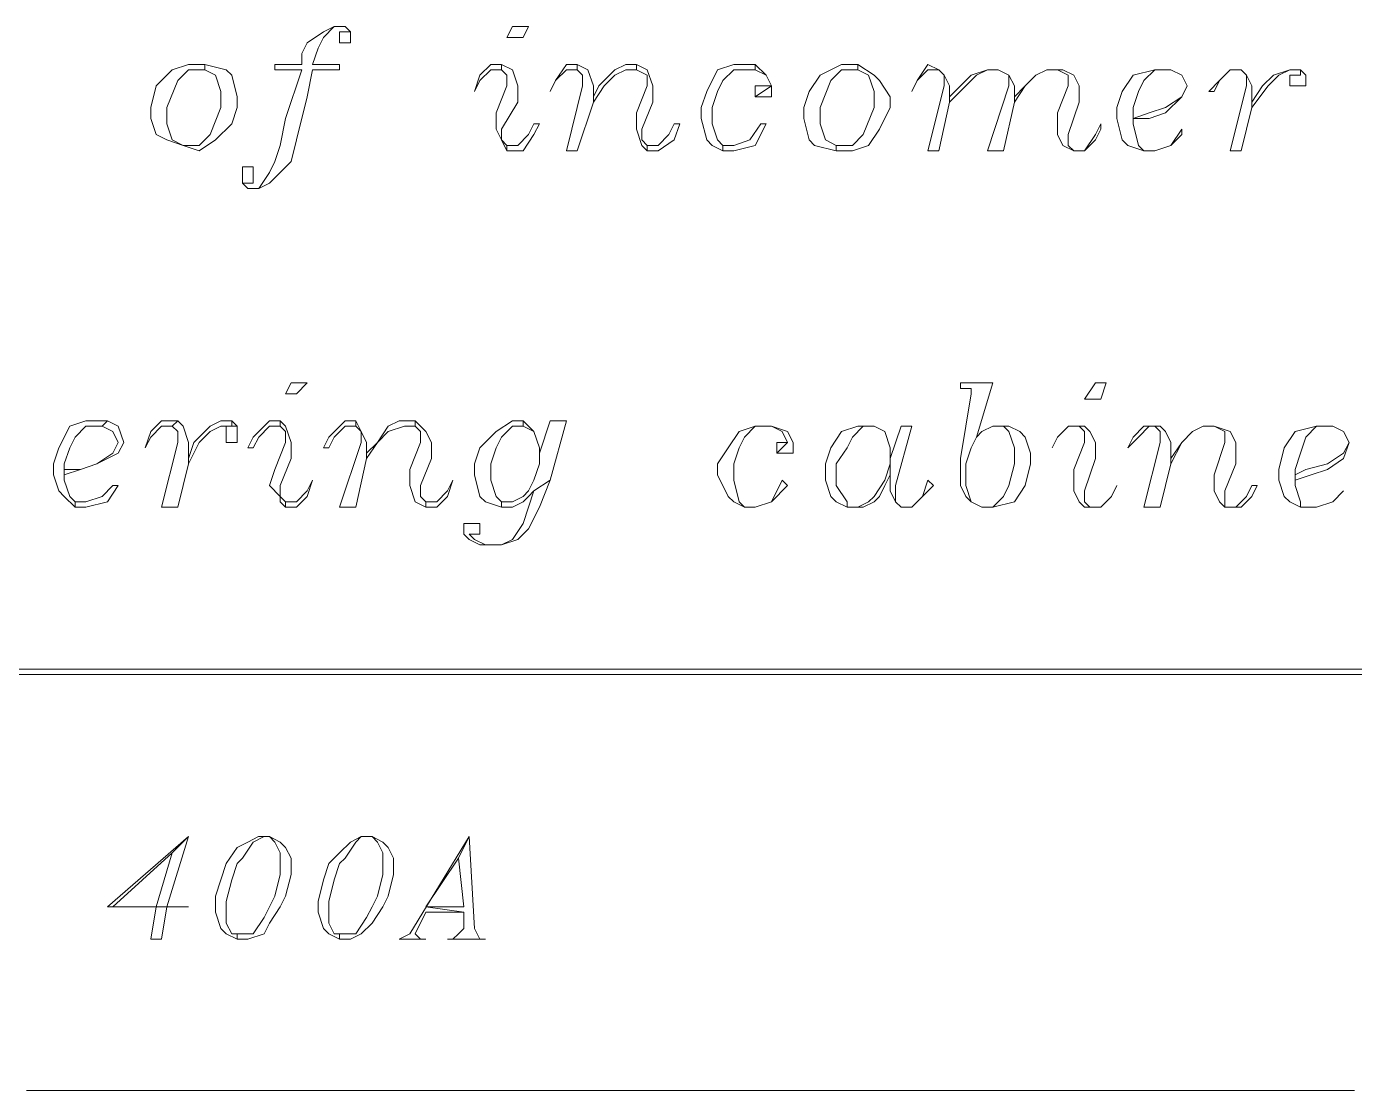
# Model space of a CAD drawing. Header units: inches. Extents: x 0.2 to 10.8, y 0.5 to 8.
# Drawn here: x 8.955 to 9.365, y 3.4317 to 3.76 of the extents above; entities that cross this region are included whole.
import ezdxf

# ---------------------------------------------------------------- set-up
doc = ezdxf.new("R2010")
doc.units = ezdxf.units.IN
doc.header["$MEASUREMENT"] = 0
doc.layers.add('PDF_Geometry', color=7, linetype='Continuous')

msp = doc.modelspace()

# ---------------------------------------------------------------- linework, layer by layer
at = {"layer": 'PDF_Geometry', "lineweight": 13}
for points in [[(9.05333, 3.76), (9.05, 3.76), (9.04667, 3.75833), (9.04166, 3.755), (9.04, 3.75167), (9.04, 3.74833), (9.03167, 3.74833), (9.03167, 3.74667), (9.04, 3.74667), (9.035, 3.73167), (9.03333, 3.72333), (9.03167, 3.71833), (9.03, 3.715), (9.02667, 3.71), (9.02333, 3.71), (9.02333, 3.71), (9.02667, 3.71), (9.03, 3.71167), (9.03333, 3.715), (9.03667, 3.71833), (9.03833, 3.725), (9.04166, 3.73833), (9.04333, 3.74667), (9.05167, 3.74667), (9.05167, 3.74833), (9.04333, 3.74833), (9.045, 3.75333), (9.04667, 3.75667), (9.05, 3.76), (9.05333, 3.76)], [(9.05333, 3.76), (9.05333, 3.76), (9.055, 3.75833), (9.05167, 3.75833), (9.05167, 3.755), (9.055, 3.755), (9.055, 3.75833), (9.05333, 3.76)], [(9.11, 3.76), (9.105, 3.76), (9.10333, 3.75667), (9.10833, 3.75667), (9.11, 3.76)], [(9.005, 3.74833), (9, 3.74667), (8.995, 3.74167), (8.99333, 3.735), (8.99333, 3.73167), (8.995, 3.72667), (8.99833, 3.725), (9.00333, 3.72333), (9.00333, 3.72333), (9, 3.725), (8.99833, 3.73), (8.99833, 3.735), (9.00167, 3.74333), (9.005, 3.74667), (9.01, 3.74667), (9.01, 3.74833), (9.005, 3.74833)], [(9.01, 3.74833), (9.01, 3.74667), (9.01333, 3.745), (9.015, 3.74), (9.015, 3.735), (9.01167, 3.72667), (9.00833, 3.72333), (9.00333, 3.72333), (9.00333, 3.72333), (9.00833, 3.72167), (9.01333, 3.725), (9.01833, 3.73), (9.02, 3.735), (9.02, 3.73833), (9.01833, 3.745), (9.01667, 3.74667), (9.01, 3.74833)], [(9.10167, 3.74833), (9.09833, 3.74833), (9.095, 3.745), (9.09333, 3.74), (9.09333, 3.74), (9.095, 3.74333), (9.09833, 3.74667), (9.10167, 3.74667), (9.10167, 3.74833)], [(9.10167, 3.74833), (9.10167, 3.74667), (9.10333, 3.745), (9.10333, 3.74167), (9.1, 3.73333), (9.1, 3.72833), (9.10167, 3.725), (9.10167, 3.725), (9.10333, 3.72167), (9.10333, 3.72333), (9.10167, 3.725), (9.10167, 3.72833), (9.10666, 3.73667), (9.10666, 3.74167), (9.105, 3.74667), (9.10167, 3.74833)], [(9.125, 3.74833), (9.12167, 3.74833), (9.11833, 3.74333), (9.11667, 3.74), (9.11667, 3.74), (9.11833, 3.74333), (9.12167, 3.74667), (9.125, 3.74667), (9.125, 3.74833)], [(9.125, 3.74833), (9.125, 3.74667), (9.12666, 3.745), (9.12666, 3.74167), (9.12167, 3.72167), (9.125, 3.72167), (9.13, 3.73667), (9.13, 3.73833), (9.13, 3.74167), (9.12833, 3.74667), (9.125, 3.74833)], [(9.14333, 3.74833), (9.14, 3.74833), (9.13667, 3.74667), (9.13166, 3.74167), (9.13, 3.73833), (9.13, 3.73667), (9.13333, 3.74167), (9.13667, 3.745), (9.14, 3.74667), (9.14333, 3.74667), (9.14333, 3.74833)], [(9.14333, 3.74833), (9.14333, 3.74667), (9.14666, 3.745), (9.14666, 3.74167), (9.14333, 3.73333), (9.14333, 3.72833), (9.145, 3.72333), (9.145, 3.72333), (9.14666, 3.72167), (9.14666, 3.72333), (9.145, 3.725), (9.145, 3.72833), (9.14833, 3.73667), (9.14833, 3.74167), (9.14666, 3.74667), (9.14333, 3.74833)], [(9.18, 3.74833), (9.17333, 3.74833), (9.16833, 3.74667), (9.165, 3.74), (9.16333, 3.735), (9.16333, 3.73167), (9.165, 3.725), (9.16666, 3.72333), (9.17, 3.72167), (9.17, 3.72333), (9.16833, 3.725), (9.16666, 3.73), (9.16666, 3.735), (9.16833, 3.74), (9.17, 3.74333), (9.17333, 3.74667), (9.18, 3.74667), (9.18, 3.74833)], [(9.18, 3.74833), (9.18, 3.74667), (9.18333, 3.745), (9.185, 3.74167), (9.185, 3.74167), (9.18, 3.73833), (9.185, 3.73833), (9.185, 3.74167), (9.18333, 3.745), (9.18, 3.74833)], [(9.20667, 3.74833), (9.2, 3.745), (9.19667, 3.74), (9.195, 3.735), (9.195, 3.73167), (9.19667, 3.725), (9.19833, 3.72333), (9.205, 3.72167), (9.205, 3.72333), (9.20167, 3.725), (9.2, 3.73), (9.2, 3.735), (9.20333, 3.74333), (9.20667, 3.74667), (9.21166, 3.74667), (9.21166, 3.74833), (9.20667, 3.74833)], [(9.21166, 3.74833), (9.21166, 3.74667), (9.215, 3.745), (9.21666, 3.74), (9.21666, 3.735), (9.21333, 3.72667), (9.21, 3.72333), (9.205, 3.72333), (9.205, 3.72167), (9.21, 3.72167), (9.215, 3.72333), (9.21833, 3.72833), (9.22166, 3.735), (9.22166, 3.73833), (9.21833, 3.74333), (9.21666, 3.745), (9.21166, 3.74833)], [(9.23666, 3.74667), (9.23333, 3.74833), (9.23, 3.74333), (9.22833, 3.74), (9.22833, 3.74), (9.23, 3.74333), (9.23333, 3.74667), (9.23666, 3.74667)], [(9.23666, 3.74667), (9.23666, 3.74667), (9.23833, 3.745), (9.23833, 3.74167), (9.23333, 3.72167), (9.23666, 3.72167), (9.24, 3.73667), (9.24, 3.73833), (9.24, 3.74167), (9.23833, 3.745), (9.23666, 3.74667)], [(9.255, 3.74667), (9.25166, 3.74667), (9.24667, 3.745), (9.24333, 3.74167), (9.24, 3.73833), (9.24, 3.73667), (9.245, 3.74167), (9.24833, 3.745), (9.25166, 3.74667), (9.255, 3.74667)], [(9.255, 3.74667), (9.255, 3.74667), (9.25833, 3.745), (9.25833, 3.74167), (9.25166, 3.72167), (9.25666, 3.72167), (9.26, 3.73667), (9.26, 3.73833), (9.26, 3.74167), (9.25833, 3.745), (9.255, 3.74667)], [(9.275, 3.74667), (9.27, 3.74667), (9.26667, 3.745), (9.26333, 3.74167), (9.26, 3.73833), (9.26, 3.73667), (9.26333, 3.74167), (9.26667, 3.745), (9.27, 3.74667), (9.27333, 3.74667), (9.275, 3.74667)], [(9.275, 3.74667), (9.27333, 3.74667), (9.27666, 3.745), (9.27666, 3.74167), (9.27333, 3.73333), (9.27333, 3.72667), (9.275, 3.72333), (9.275, 3.72333), (9.27833, 3.72167), (9.27833, 3.72167), (9.27666, 3.72333), (9.27666, 3.72667), (9.28, 3.73667), (9.28, 3.74167), (9.27833, 3.745), (9.275, 3.74667)], [(9.30833, 3.74667), (9.30333, 3.74667), (9.29666, 3.745), (9.29333, 3.74), (9.29166, 3.735), (9.29166, 3.73167), (9.29333, 3.725), (9.295, 3.72333), (9.3, 3.72167), (9.3, 3.72167), (9.29833, 3.72333), (9.29666, 3.73), (9.29666, 3.73167), (9.29666, 3.73167), (9.29666, 3.735), (9.29833, 3.74), (9.3, 3.74333), (9.30333, 3.74667), (9.30833, 3.74667)], [(9.30833, 3.74667), (9.30833, 3.74667), (9.31166, 3.745), (9.31333, 3.74167), (9.31166, 3.73833), (9.30666, 3.735), (9.30166, 3.73333), (9.29666, 3.73167), (9.29666, 3.73167), (9.30166, 3.73167), (9.30666, 3.73333), (9.31166, 3.73833), (9.31333, 3.74167), (9.31166, 3.745), (9.30833, 3.74667)], [(9.33, 3.74667), (9.32666, 3.74667), (9.32333, 3.74333), (9.32, 3.74), (9.32166, 3.74), (9.32333, 3.74333), (9.32666, 3.74667), (9.33, 3.74667)], [(9.33, 3.74667), (9.33, 3.74667), (9.33166, 3.745), (9.33166, 3.74167), (9.32666, 3.72167), (9.33, 3.72167), (9.33333, 3.735), (9.33333, 3.73667), (9.33333, 3.74167), (9.33166, 3.745), (9.33, 3.74667)], [(9.34833, 3.74667), (9.345, 3.74667), (9.34, 3.745), (9.33666, 3.74167), (9.33333, 3.73667), (9.33333, 3.735), (9.33833, 3.74167), (9.34166, 3.745), (9.345, 3.74667), (9.34833, 3.74667)], [(9.34833, 3.74667), (9.34833, 3.74667), (9.34833, 3.745), (9.345, 3.745), (9.345, 3.74167), (9.35, 3.74167), (9.35, 3.745), (9.34833, 3.74667)], [(9.18333, 3.74167), (9.18, 3.74167), (9.18, 3.73833), (9.185, 3.74167), (9.18333, 3.74167)], [(9.11166, 3.73), (9.11, 3.72667), (9.10666, 3.72333), (9.10333, 3.72333), (9.10333, 3.72167), (9.10833, 3.72167), (9.11166, 3.72667), (9.11333, 3.73), (9.11166, 3.73)], [(9.155, 3.73), (9.15333, 3.72667), (9.15, 3.72333), (9.14666, 3.72333), (9.14666, 3.72167), (9.15, 3.72167), (9.155, 3.725), (9.15666, 3.73), (9.155, 3.73)], [(9.18167, 3.73), (9.17833, 3.725), (9.17333, 3.72333), (9.17, 3.72333), (9.17, 3.72167), (9.17, 3.72167), (9.17333, 3.72167), (9.18, 3.72333), (9.18333, 3.73), (9.18167, 3.73)], [(9.28667, 3.73), (9.285, 3.72667), (9.28167, 3.72167), (9.27833, 3.72167), (9.27833, 3.72167), (9.28167, 3.72167), (9.285, 3.725), (9.28667, 3.72833), (9.28667, 3.73)], [(9.31166, 3.72833), (9.30833, 3.72333), (9.30333, 3.72167), (9.3, 3.72167), (9.3, 3.72167), (9.30333, 3.72167), (9.30833, 3.72333), (9.31166, 3.72667), (9.31166, 3.72833)], [(9.025, 3.71667), (9.02167, 3.71667), (9.02167, 3.71167), (9.02333, 3.71), (9.02333, 3.71), (9.02167, 3.71167), (9.025, 3.71167), (9.025, 3.71667)], [(9.04166, 3.65), (9.03667, 3.65), (9.035, 3.64667), (9.03833, 3.64667), (9.04166, 3.65)], [(9.25333, 3.65), (9.24333, 3.65), (9.24333, 3.64833), (9.245, 3.64833), (9.24667, 3.64833), (9.24667, 3.64667), (9.245, 3.63667), (9.24333, 3.62667), (9.24333, 3.61833), (9.245, 3.615), (9.24667, 3.61333), (9.25, 3.61167), (9.25, 3.61167), (9.24667, 3.61333), (9.245, 3.61833), (9.245, 3.625), (9.24667, 3.63), (9.24833, 3.63333), (9.24833, 3.63333), (9.25333, 3.65)], [(9.28833, 3.65), (9.285, 3.65), (9.28167, 3.645), (9.28667, 3.645), (9.28833, 3.65)], [(8.98, 3.63833), (8.97333, 3.63833), (8.96833, 3.63667), (8.965, 3.63), (8.96333, 3.625), (8.96333, 3.62167), (8.965, 3.61667), (8.96666, 3.615), (8.97, 3.61167), (8.97, 3.61333), (8.96833, 3.615), (8.96666, 3.62), (8.96666, 3.62167), (8.96666, 3.62333), (8.96666, 3.625), (8.96833, 3.63), (8.97, 3.63333), (8.97333, 3.63667), (8.97833, 3.63667), (8.98, 3.63833)], [(8.98, 3.63833), (8.97833, 3.63667), (8.98166, 3.635), (8.98333, 3.63167), (8.98166, 3.62833), (8.97667, 3.625), (8.97167, 3.62333), (8.96666, 3.62333), (8.96666, 3.62167), (8.97167, 3.62333), (8.97667, 3.625), (8.98333, 3.62833), (8.985, 3.63167), (8.98333, 3.63667), (8.98, 3.63833)], [(9.00166, 3.63833), (8.99667, 3.63833), (8.99333, 3.635), (8.99167, 3.63), (8.99167, 3.63), (8.99333, 3.63333), (8.99667, 3.63667), (9, 3.63667), (9.00166, 3.63833)], [(9.00166, 3.63833), (9, 3.63667), (9.00166, 3.635), (9.00166, 3.63167), (8.99667, 3.61167), (9.00166, 3.61167), (9.005, 3.625), (9.005, 3.62667), (9.005, 3.63167), (9.00333, 3.63667), (9.00166, 3.63833)], [(9.01833, 3.63833), (9.015, 3.63833), (9.01167, 3.63667), (9.00666, 3.63167), (9.005, 3.62667), (9.005, 3.625), (9.00833, 3.63167), (9.01167, 3.635), (9.015, 3.63667), (9.01833, 3.63667), (9.01833, 3.63833)], [(9.01833, 3.63833), (9.01833, 3.63667), (9.02, 3.63667), (9.01667, 3.63667), (9.01667, 3.63167), (9.02, 3.63167), (9.02, 3.63667), (9.01833, 3.63833)], [(9.03333, 3.63833), (9.03, 3.63833), (9.025, 3.63333), (9.02333, 3.63), (9.025, 3.63), (9.02667, 3.63333), (9.03, 3.63667), (9.03333, 3.63667), (9.03333, 3.63833)], [(9.03333, 3.63833), (9.03333, 3.63667), (9.035, 3.635), (9.035, 3.63167), (9.03167, 3.62333), (9.03, 3.61833), (9.03333, 3.615), (9.03333, 3.61333), (9.035, 3.61167), (9.035, 3.61333), (9.03333, 3.615), (9.03333, 3.61833), (9.03667, 3.62667), (9.03667, 3.63167), (9.035, 3.63667), (9.03333, 3.63833)], [(9.05667, 3.63833), (9.05333, 3.63833), (9.04833, 3.63333), (9.04667, 3.63), (9.04833, 3.63), (9.05, 3.63333), (9.05333, 3.63667), (9.05667, 3.63667), (9.05667, 3.63833)], [(9.05667, 3.63833), (9.05667, 3.63667), (9.05833, 3.635), (9.05833, 3.63167), (9.05167, 3.61167), (9.05667, 3.61167), (9.06, 3.62667), (9.06, 3.62833), (9.06, 3.63167), (9.05833, 3.635), (9.05667, 3.63833)], [(9.075, 3.63833), (9.07, 3.63833), (9.06667, 3.63667), (9.06333, 3.63167), (9.06, 3.62833), (9.06, 3.62667), (9.06333, 3.63167), (9.06667, 3.635), (9.07167, 3.63667), (9.075, 3.63667), (9.075, 3.63833)], [(9.075, 3.63833), (9.075, 3.63667), (9.07667, 3.635), (9.07667, 3.63167), (9.07333, 3.62333), (9.07333, 3.61833), (9.075, 3.61333), (9.075, 3.61333), (9.07833, 3.61167), (9.07833, 3.61333), (9.07667, 3.615), (9.07667, 3.61833), (9.08, 3.62667), (9.08, 3.63167), (9.07833, 3.635), (9.075, 3.63833)], [(9.10833, 3.63833), (9.105, 3.63833), (9.1, 3.635), (9.095, 3.63), (9.09333, 3.625), (9.09333, 3.62167), (9.095, 3.615), (9.09667, 3.61333), (9.10167, 3.61167), (9.10167, 3.61333), (9.1, 3.615), (9.09833, 3.62), (9.09833, 3.625), (9.1, 3.63), (9.10167, 3.63333), (9.105, 3.63667), (9.10833, 3.63667), (9.10833, 3.63833)], [(9.12167, 3.63833), (9.11667, 3.63833), (9.11333, 3.62833), (9.11333, 3.625), (9.11167, 3.62), (9.11, 3.61667), (9.10833, 3.615), (9.105, 3.61333), (9.10167, 3.61333), (9.10167, 3.61167), (9.105, 3.61167), (9.10833, 3.61333), (9.11, 3.615), (9.11167, 3.61667), (9.11667, 3.62), (9.12167, 3.63833)], [(9.10833, 3.63833), (9.10833, 3.63667), (9.11167, 3.635), (9.11333, 3.63), (9.11333, 3.625), (9.11333, 3.62833), (9.11333, 3.63), (9.11167, 3.635), (9.10833, 3.63833)], [(9.185, 3.63667), (9.18, 3.63667), (9.175, 3.635), (9.17167, 3.63), (9.16833, 3.625), (9.16833, 3.62167), (9.17167, 3.615), (9.17333, 3.61333), (9.17667, 3.61167), (9.17667, 3.61167), (9.175, 3.61333), (9.17333, 3.62), (9.17333, 3.625), (9.175, 3.63), (9.17667, 3.63333), (9.18, 3.63667), (9.185, 3.63667)], [(9.185, 3.63667), (9.185, 3.63667), (9.18833, 3.635), (9.19, 3.63167), (9.19, 3.63167), (9.18667, 3.62833), (9.19167, 3.62833), (9.19167, 3.63167), (9.19, 3.635), (9.185, 3.63667)], [(9.21667, 3.63667), (9.21167, 3.63667), (9.20667, 3.635), (9.20333, 3.63), (9.20167, 3.625), (9.20167, 3.62), (9.20333, 3.615), (9.205, 3.61333), (9.20833, 3.61167), (9.20833, 3.61167), (9.20833, 3.61333), (9.205, 3.61833), (9.205, 3.625), (9.20833, 3.63), (9.21, 3.63333), (9.21333, 3.63667), (9.21667, 3.63667)], [(9.21667, 3.63667), (9.21667, 3.63667), (9.22, 3.635), (9.22167, 3.63), (9.22167, 3.625), (9.22167, 3.62667), (9.22167, 3.63), (9.22, 3.635), (9.21667, 3.63667)], [(9.22833, 3.63667), (9.225, 3.63667), (9.22167, 3.62667), (9.22167, 3.625), (9.22167, 3.62167), (9.22167, 3.61667), (9.22333, 3.61333), (9.22333, 3.61333), (9.225, 3.61167), (9.225, 3.61167), (9.22333, 3.61333), (9.22333, 3.61833), (9.22833, 3.63667)], [(9.25833, 3.63667), (9.25333, 3.63667), (9.25, 3.635), (9.24833, 3.63333), (9.24833, 3.63333), (9.25, 3.635), (9.25333, 3.63667), (9.25667, 3.63667), (9.25833, 3.63667)], [(9.25833, 3.63667), (9.25667, 3.63667), (9.25833, 3.635), (9.26, 3.63), (9.26, 3.625), (9.25833, 3.61833), (9.25667, 3.615), (9.25333, 3.61167), (9.25, 3.61167), (9.25, 3.61167), (9.25333, 3.61167), (9.26, 3.61333), (9.26333, 3.61833), (9.265, 3.625), (9.265, 3.62833), (9.26333, 3.63333), (9.26167, 3.635), (9.25833, 3.63667)], [(9.28167, 3.63667), (9.27667, 3.63667), (9.27333, 3.63333), (9.27167, 3.63), (9.27167, 3.63), (9.27333, 3.63333), (9.27667, 3.63667), (9.28, 3.63667), (9.28167, 3.63667)], [(9.28167, 3.63667), (9.28, 3.63667), (9.28167, 3.635), (9.28167, 3.63167), (9.27833, 3.62333), (9.27833, 3.61667), (9.28, 3.61333), (9.28, 3.61333), (9.28167, 3.61167), (9.28333, 3.61167), (9.28167, 3.61333), (9.28167, 3.61667), (9.285, 3.62667), (9.285, 3.63167), (9.28333, 3.635), (9.28167, 3.63667)], [(9.305, 3.63667), (9.3, 3.63667), (9.29667, 3.63333), (9.295, 3.63), (9.295, 3.63), (9.29833, 3.63333), (9.30167, 3.63667), (9.30333, 3.63667), (9.305, 3.63667)], [(9.305, 3.63667), (9.30333, 3.63667), (9.305, 3.635), (9.305, 3.63167), (9.3, 3.61167), (9.305, 3.61167), (9.30833, 3.625), (9.30833, 3.62667), (9.30833, 3.63167), (9.30667, 3.635), (9.305, 3.63667)], [(9.32167, 3.63667), (9.31833, 3.63667), (9.315, 3.635), (9.31167, 3.63167), (9.30833, 3.62667), (9.30833, 3.625), (9.31167, 3.63167), (9.315, 3.635), (9.31833, 3.63667), (9.32167, 3.63667)], [(9.32167, 3.63667), (9.32167, 3.63667), (9.325, 3.635), (9.325, 3.63167), (9.32167, 3.62167), (9.32167, 3.61667), (9.32333, 3.61333), (9.32333, 3.61333), (9.325, 3.61167), (9.325, 3.61167), (9.325, 3.61333), (9.325, 3.61667), (9.32833, 3.625), (9.32833, 3.63167), (9.32667, 3.635), (9.32167, 3.63667)], [(9.35833, 3.63667), (9.35333, 3.63667), (9.34667, 3.635), (9.34333, 3.63), (9.34167, 3.62333), (9.34167, 3.62), (9.34333, 3.615), (9.345, 3.61333), (9.34833, 3.61167), (9.34833, 3.61167), (9.34833, 3.61333), (9.34667, 3.61833), (9.34667, 3.62), (9.34667, 3.62167), (9.34667, 3.62333), (9.34833, 3.62833), (9.35, 3.63333), (9.35333, 3.63667), (9.35833, 3.63667)], [(9.35833, 3.63667), (9.35833, 3.63667), (9.36167, 3.635), (9.36333, 3.63167), (9.36167, 3.62833), (9.35667, 3.625), (9.35, 3.62333), (9.34667, 3.62167), (9.34667, 3.62), (9.35167, 3.62167), (9.35667, 3.62333), (9.36167, 3.62667), (9.36333, 3.63167), (9.36167, 3.635), (9.35833, 3.63667)], [(9.19, 3.63167), (9.18667, 3.63167), (9.18667, 3.62833), (9.19, 3.63167)], [(9.22167, 3.625), (9.22, 3.62), (9.21667, 3.615), (9.215, 3.61333), (9.21167, 3.61167), (9.20833, 3.61167), (9.20833, 3.61167), (9.20833, 3.61167), (9.21333, 3.61167), (9.21667, 3.61333), (9.21833, 3.615), (9.22, 3.61833), (9.22167, 3.62167), (9.22167, 3.625)], [(8.98166, 3.61833), (8.97833, 3.615), (8.97333, 3.61333), (8.97, 3.61333), (8.97, 3.61167), (8.97333, 3.61167), (8.98, 3.61333), (8.98333, 3.61833), (8.98166, 3.61833)], [(9.04333, 3.62), (9.04166, 3.61667), (9.03833, 3.61333), (9.035, 3.61333), (9.035, 3.61167), (9.03833, 3.61167), (9.04166, 3.615), (9.04333, 3.62)], [(9.08666, 3.62), (9.085, 3.61667), (9.08167, 3.61333), (9.07833, 3.61333), (9.07833, 3.61167), (9.08167, 3.61167), (9.085, 3.615), (9.08666, 3.62)], [(9.11667, 3.62), (9.11167, 3.61667), (9.11, 3.61167), (9.10833, 3.60667), (9.105, 3.60167), (9.10167, 3.6), (9.09667, 3.6), (9.095, 3.6), (9.10167, 3.6), (9.10667, 3.60167), (9.11, 3.605), (9.11333, 3.61167), (9.11667, 3.62)], [(9.18833, 3.62), (9.185, 3.61333), (9.18, 3.61167), (9.17667, 3.61167), (9.17667, 3.61167), (9.17667, 3.61167), (9.18, 3.61167), (9.185, 3.61333), (9.19, 3.61833), (9.18833, 3.62)], [(9.23333, 3.62), (9.23167, 3.615), (9.22833, 3.61167), (9.225, 3.61167), (9.225, 3.61167), (9.22833, 3.61167), (9.23167, 3.615), (9.235, 3.61833), (9.23333, 3.62)], [(9.29167, 3.61833), (9.29, 3.615), (9.28667, 3.61167), (9.28333, 3.61167), (9.28167, 3.61167), (9.28667, 3.61167), (9.29, 3.615), (9.29167, 3.61833)], [(9.33333, 3.61833), (9.33167, 3.615), (9.32833, 3.61167), (9.325, 3.61167), (9.325, 3.61167), (9.33, 3.61167), (9.33333, 3.615), (9.335, 3.61833), (9.33333, 3.61833)], [(9.36167, 3.61667), (9.35833, 3.61333), (9.35333, 3.61167), (9.34833, 3.61167), (9.34833, 3.61167), (9.35333, 3.61167), (9.35833, 3.61333), (9.36167, 3.61667)], [(9.095, 3.60667), (9.09, 3.60667), (9.09, 3.60333), (9.09167, 3.60167), (9.095, 3.6), (9.09667, 3.6), (9.09333, 3.60167), (9.09167, 3.60333), (9.095, 3.60333), (9.095, 3.60667)], [(8.13333, 3.56167), (8.13333, 3.56), (8.13333, 3.56), (9.72833, 3.56), (9.72833, 3.56), (9.72833, 3.56167), (8.13333, 3.56167)], [(9.005, 3.51), (9.005, 3.51), (8.98, 3.48833), (8.995, 3.48833), (8.99333, 3.47833), (8.99666, 3.47833), (8.99833, 3.48833), (9.005, 3.48833), (9.005, 3.48833), (8.99833, 3.48833), (8.98166, 3.48833), (9, 3.505), (9.005, 3.51)], [(9.005, 3.51), (9, 3.505), (8.995, 3.48833), (8.98166, 3.48833), (8.99833, 3.48833), (9.005, 3.51)], [(9.03, 3.51), (9.02666, 3.51), (9.02333, 3.50833), (9.02, 3.50667), (9.01666, 3.50167), (9.015, 3.49667), (9.01333, 3.49167), (9.01333, 3.48667), (9.015, 3.48167), (9.01666, 3.48), (9.02, 3.47833), (9.02, 3.48), (9.01833, 3.48), (9.01666, 3.48333), (9.01666, 3.49), (9.01833, 3.49667), (9.02, 3.50167), (9.02166, 3.50333), (9.025, 3.50833), (9.02833, 3.51), (9.03, 3.51)], [(9.03, 3.51), (9.03, 3.51), (9.03166, 3.50833), (9.03333, 3.505), (9.03333, 3.49833), (9.03166, 3.49167), (9.03, 3.48833), (9.02833, 3.485), (9.025, 3.48), (9.02333, 3.48), (9.02, 3.48), (9.02, 3.47833), (9.02333, 3.47833), (9.02833, 3.48), (9.03, 3.48333), (9.03333, 3.48833), (9.035, 3.49167), (9.03666, 3.49833), (9.03666, 3.50333), (9.035, 3.50667), (9.03333, 3.50833), (9.03, 3.51)], [(9.06166, 3.51), (9.05833, 3.51), (9.055, 3.50833), (9.05166, 3.505), (9.04833, 3.50167), (9.04666, 3.49667), (9.045, 3.49), (9.045, 3.48667), (9.04666, 3.48167), (9.04833, 3.48), (9.05166, 3.47833), (9.05166, 3.48), (9.05, 3.48), (9.04833, 3.48333), (9.04833, 3.49), (9.05, 3.49667), (9.05166, 3.50167), (9.05333, 3.50333), (9.05666, 3.50833), (9.05833, 3.51), (9.06166, 3.51)], [(9.06166, 3.51), (9.06166, 3.51), (9.06333, 3.50833), (9.065, 3.505), (9.065, 3.49833), (9.06333, 3.49167), (9.06166, 3.48833), (9.06, 3.485), (9.05666, 3.48), (9.055, 3.48), (9.05166, 3.48), (9.05166, 3.47833), (9.055, 3.47833), (9.05833, 3.48), (9.06166, 3.48333), (9.065, 3.48833), (9.06666, 3.49167), (9.06833, 3.49833), (9.06833, 3.50333), (9.06666, 3.50667), (9.065, 3.50833), (9.06166, 3.51)], [(9.09166, 3.51), (9.09166, 3.51), (9.07333, 3.48), (9.07, 3.47833), (9.07, 3.47833), (9.07, 3.47833), (9.07833, 3.47833), (9.07833, 3.47833), (9.07666, 3.47833), (9.075, 3.48), (9.07833, 3.48667), (9.09, 3.48667), (9.07833, 3.48833), (9.08833, 3.50333), (9.09166, 3.51)], [(9.09166, 3.51), (9.08833, 3.50333), (9.09, 3.48833), (9.07833, 3.48833), (9.09, 3.48667), (9.09, 3.48167), (9.08833, 3.48), (9.08666, 3.47833), (9.085, 3.47833), (9.085, 3.47833), (9.09666, 3.47833), (9.09666, 3.47833), (9.095, 3.47833), (9.09333, 3.48167), (9.09333, 3.48167), (9.09166, 3.51)], [(8.955, 3.43167), (8.95667, 3.43167)], [(8.955, 3.43167), (8.95667, 3.43167)], [(8.95667, 3.43167), (8.95833, 3.43167)], [(8.95667, 3.43167), (8.95833, 3.43167)], [(8.95833, 3.43167), (8.96, 3.43167)], [(8.95833, 3.43167), (8.96, 3.43167)], [(8.96, 3.43167), (8.96167, 3.43167)], [(8.96167, 3.43167), (8.96333, 3.43167)], [(8.96167, 3.43167), (8.96333, 3.43167)], [(8.96333, 3.43167), (8.965, 3.43167)], [(8.96333, 3.43167), (8.965, 3.43167)], [(8.965, 3.43167), (8.96667, 3.43167)], [(8.965, 3.43167), (8.96667, 3.43167)], [(8.96667, 3.43167), (8.96833, 3.43167)], [(8.96833, 3.43167), (8.97, 3.43167)], [(8.96833, 3.43167), (8.97, 3.43167)], [(8.97, 3.43167), (8.97167, 3.43167)], [(8.97, 3.43167), (8.97167, 3.43167)], [(8.97167, 3.43167), (8.97333, 3.43167)], [(8.97167, 3.43167), (8.97333, 3.43167)], [(8.97333, 3.43167), (8.975, 3.43167)], [(8.975, 3.43167), (8.97667, 3.43167)], [(8.975, 3.43167), (8.97667, 3.43167)], [(8.97667, 3.43167), (8.97833, 3.43167)], [(8.97667, 3.43167), (8.97833, 3.43167)], [(8.97833, 3.43167), (8.98, 3.43167)], [(8.97833, 3.43167), (8.98, 3.43167)], [(8.98, 3.43167), (8.98167, 3.43167)], [(8.98167, 3.43167), (8.98333, 3.43167)], [(8.98167, 3.43167), (8.98333, 3.43167)], [(8.98333, 3.43167), (8.985, 3.43167)], [(8.98333, 3.43167), (8.985, 3.43167)], [(8.985, 3.43167), (8.98667, 3.43167)], [(8.985, 3.43167), (8.98667, 3.43167)], [(8.98667, 3.43167), (8.98833, 3.43167)], [(8.98667, 3.43167), (8.98833, 3.43167)], [(8.98833, 3.43167), (8.99, 3.43167)], [(8.99, 3.43167), (8.99167, 3.43167)], [(8.99, 3.43167), (8.99167, 3.43167)], [(8.99167, 3.43167), (8.99333, 3.43167)], [(8.99167, 3.43167), (8.99333, 3.43167)], [(8.99333, 3.43167), (8.995, 3.43167)], [(8.99333, 3.43167), (8.995, 3.43167)], [(8.995, 3.43167), (8.99667, 3.43167)], [(8.99667, 3.43167), (8.99833, 3.43167)], [(8.99667, 3.43167), (8.99833, 3.43167)], [(8.99833, 3.43167), (9, 3.43167)], [(8.99833, 3.43167), (9, 3.43167)], [(9, 3.43167), (9.00167, 3.43167)], [(9, 3.43167), (9.00167, 3.43167)], [(9.00167, 3.43167), (9.00333, 3.43167)], [(9.00333, 3.43167), (9.005, 3.43167)], [(9.00333, 3.43167), (9.005, 3.43167)], [(9.005, 3.43167), (9.00667, 3.43167)], [(9.005, 3.43167), (9.00667, 3.43167)], [(9.00667, 3.43167), (9.00833, 3.43167)], [(9.00667, 3.43167), (9.00833, 3.43167)], [(9.00833, 3.43167), (9.01, 3.43167)], [(9.00833, 3.43167), (9.01, 3.43167)], [(9.01, 3.43167), (9.01167, 3.43167)], [(9.01167, 3.43167), (9.01333, 3.43167)], [(9.01167, 3.43167), (9.01333, 3.43167)], [(9.01333, 3.43167), (9.015, 3.43167)], [(9.01333, 3.43167), (9.015, 3.43167)], [(9.015, 3.43167), (9.01667, 3.43167)], [(9.015, 3.43167), (9.01667, 3.43167)], [(9.01667, 3.43167), (9.01833, 3.43167)], [(9.01667, 3.43167), (9.01833, 3.43167)], [(9.01833, 3.43167), (9.02, 3.43167)], [(9.02, 3.43167), (9.02167, 3.43167)], [(9.02, 3.43167), (9.02167, 3.43167)], [(9.02167, 3.43167), (9.02333, 3.43167)], [(9.02167, 3.43167), (9.02333, 3.43167)], [(9.02333, 3.43167), (9.025, 3.43167)], [(9.02333, 3.43167), (9.025, 3.43167)], [(9.025, 3.43167), (9.02667, 3.43167)], [(9.02667, 3.43167), (9.02833, 3.43167)], [(9.02667, 3.43167), (9.02833, 3.43167)], [(9.02833, 3.43167), (9.03, 3.43167)], [(9.02833, 3.43167), (9.03, 3.43167)], [(9.03, 3.43167), (9.03167, 3.43167)], [(9.03, 3.43167), (9.03167, 3.43167)], [(9.03167, 3.43167), (9.03333, 3.43167)], [(9.03333, 3.43167), (9.035, 3.43167)], [(9.03333, 3.43167), (9.035, 3.43167)], [(9.035, 3.43167), (9.03667, 3.43167)], [(9.035, 3.43167), (9.03667, 3.43167)], [(9.03667, 3.43167), (9.03833, 3.43167)], [(9.03667, 3.43167), (9.03833, 3.43167)], [(9.03833, 3.43167), (9.04, 3.43167)], [(9.03833, 3.43167), (9.04, 3.43167)], [(9.04, 3.43167), (9.04167, 3.43167)], [(9.04167, 3.43167), (9.04333, 3.43167)], [(9.04167, 3.43167), (9.04333, 3.43167)], [(9.04333, 3.43167), (9.045, 3.43167)], [(9.04333, 3.43167), (9.045, 3.43167)], [(9.045, 3.43167), (9.04667, 3.43167)], [(9.045, 3.43167), (9.04667, 3.43167)], [(9.04667, 3.43167), (9.04833, 3.43167)], [(9.04833, 3.43167), (9.05, 3.43167)], [(9.04833, 3.43167), (9.05, 3.43167)], [(9.05, 3.43167), (9.05167, 3.43167)], [(9.05, 3.43167), (9.05167, 3.43167)], [(9.05167, 3.43167), (9.05333, 3.43167)], [(9.05167, 3.43167), (9.05333, 3.43167)], [(9.05333, 3.43167), (9.055, 3.43167)], [(9.055, 3.43167), (9.05667, 3.43167)], [(9.055, 3.43167), (9.05667, 3.43167)], [(9.05667, 3.43167), (9.05833, 3.43167)], [(9.05667, 3.43167), (9.05833, 3.43167)], [(9.05833, 3.43167), (9.06, 3.43167)], [(9.05833, 3.43167), (9.06, 3.43167)], [(9.06, 3.43167), (9.06167, 3.43167)], [(9.06167, 3.43167), (9.06333, 3.43167)], [(9.06167, 3.43167), (9.06333, 3.43167)], [(9.06333, 3.43167), (9.065, 3.43167)], [(9.06333, 3.43167), (9.065, 3.43167)], [(9.065, 3.43167), (9.06667, 3.43167)], [(9.065, 3.43167), (9.06667, 3.43167)], [(9.06667, 3.43167), (9.06833, 3.43167)], [(9.06667, 3.43167), (9.06833, 3.43167)], [(9.06833, 3.43167), (9.07, 3.43167)], [(9.07, 3.43167), (9.07167, 3.43167)], [(9.07, 3.43167), (9.07167, 3.43167)], [(9.07167, 3.43167), (9.07333, 3.43167)], [(9.07167, 3.43167), (9.07333, 3.43167)], [(9.07333, 3.43167), (9.075, 3.43167)], [(9.07333, 3.43167), (9.075, 3.43167)], [(9.075, 3.43167), (9.07667, 3.43167)], [(9.07667, 3.43167), (9.07833, 3.43167)], [(9.07667, 3.43167), (9.07833, 3.43167)], [(9.07833, 3.43167), (9.08, 3.43167)], [(9.07833, 3.43167), (9.08, 3.43167)], [(9.08, 3.43167), (9.08167, 3.43167)], [(9.08, 3.43167), (9.08167, 3.43167)], [(9.08167, 3.43167), (9.08333, 3.43167)], [(9.08333, 3.43167), (9.085, 3.43167)], [(9.08333, 3.43167), (9.085, 3.43167)], [(9.085, 3.43167), (9.08667, 3.43167)], [(9.085, 3.43167), (9.08667, 3.43167)], [(9.08667, 3.43167), (9.08833, 3.43167)], [(9.08667, 3.43167), (9.08833, 3.43167)], [(9.08833, 3.43167), (9.09, 3.43167)], [(9.09, 3.43167), (9.09167, 3.43167)], [(9.09, 3.43167), (9.09167, 3.43167)], [(9.09167, 3.43167), (9.09333, 3.43167)], [(9.09167, 3.43167), (9.09333, 3.43167)], [(9.09333, 3.43167), (9.095, 3.43167)], [(9.09333, 3.43167), (9.095, 3.43167)], [(9.095, 3.43167), (9.09667, 3.43167)], [(9.095, 3.43167), (9.09667, 3.43167)], [(9.09667, 3.43167), (9.09833, 3.43167)], [(9.09833, 3.43167), (9.1, 3.43167)], [(9.09833, 3.43167), (9.1, 3.43167)], [(9.1, 3.43167), (9.10167, 3.43167)], [(9.1, 3.43167), (9.10167, 3.43167)], [(9.10167, 3.43167), (9.10333, 3.43167)], [(9.10167, 3.43167), (9.10333, 3.43167)], [(9.10333, 3.43167), (9.105, 3.43167)], [(9.105, 3.43167), (9.10667, 3.43167)], [(9.105, 3.43167), (9.10667, 3.43167)], [(9.10667, 3.43167), (9.10833, 3.43167)], [(9.10667, 3.43167), (9.10833, 3.43167)], [(9.10833, 3.43167), (9.11, 3.43167)], [(9.10833, 3.43167), (9.11, 3.43167)], [(9.11, 3.43167), (9.11167, 3.43167)], [(9.11167, 3.43167), (9.11333, 3.43167)], [(9.11167, 3.43167), (9.11333, 3.43167)], [(9.11333, 3.43167), (9.115, 3.43167)], [(9.11333, 3.43167), (9.115, 3.43167)], [(9.115, 3.43167), (9.11667, 3.43167)], [(9.115, 3.43167), (9.11667, 3.43167)], [(9.11667, 3.43167), (9.11833, 3.43167)], [(9.11833, 3.43167), (9.12, 3.43167)], [(9.11833, 3.43167), (9.12, 3.43167)], [(9.12, 3.43167), (9.12167, 3.43167)], [(9.12, 3.43167), (9.12167, 3.43167)], [(9.12167, 3.43167), (9.12333, 3.43167)], [(9.12167, 3.43167), (9.12333, 3.43167)], [(9.12333, 3.43167), (9.125, 3.43167)], [(9.12333, 3.43167), (9.125, 3.43167)], [(9.125, 3.43167), (9.12667, 3.43167)], [(9.125, 3.43167), (9.12667, 3.43167)], [(9.12667, 3.43167), (9.12833, 3.43167)], [(9.12833, 3.43167), (9.13, 3.43167)], [(9.12833, 3.43167), (9.13, 3.43167)], [(9.13, 3.43167), (9.13167, 3.43167)], [(9.13, 3.43167), (9.13167, 3.43167)], [(9.13167, 3.43167), (9.13333, 3.43167)], [(9.13167, 3.43167), (9.13333, 3.43167)], [(9.13333, 3.43167), (9.135, 3.43167)], [(9.135, 3.43167), (9.13667, 3.43167)], [(9.135, 3.43167), (9.13667, 3.43167)], [(9.13667, 3.43167), (9.13833, 3.43167)], [(9.13667, 3.43167), (9.13833, 3.43167)], [(9.13833, 3.43167), (9.14, 3.43167)], [(9.13833, 3.43167), (9.14, 3.43167)], [(9.14, 3.43167), (9.14167, 3.43167)], [(9.14167, 3.43167), (9.14333, 3.43167)], [(9.14167, 3.43167), (9.14333, 3.43167)], [(9.14333, 3.43167), (9.145, 3.43167)], [(9.14333, 3.43167), (9.145, 3.43167)], [(9.145, 3.43167), (9.14667, 3.43167)], [(9.145, 3.43167), (9.14667, 3.43167)], [(9.14667, 3.43167), (9.14833, 3.43167)], [(9.14833, 3.43167), (9.15, 3.43167)], [(9.14833, 3.43167), (9.15, 3.43167)], [(9.15, 3.43167), (9.15167, 3.43167)], [(9.15, 3.43167), (9.15167, 3.43167)], [(9.15167, 3.43167), (9.15333, 3.43167)], [(9.15167, 3.43167), (9.15333, 3.43167)], [(9.15333, 3.43167), (9.155, 3.43167)], [(9.15333, 3.43167), (9.155, 3.43167)], [(9.155, 3.43167), (9.15667, 3.43167)], [(9.15667, 3.43167), (9.15833, 3.43167)], [(9.15667, 3.43167), (9.15833, 3.43167)], [(9.15833, 3.43167), (9.16, 3.43167)], [(9.15833, 3.43167), (9.16, 3.43167)], [(9.16, 3.43167), (9.16167, 3.43167)], [(9.16, 3.43167), (9.16167, 3.43167)], [(9.16167, 3.43167), (9.16333, 3.43167)], [(9.16333, 3.43167), (9.165, 3.43167)], [(9.16333, 3.43167), (9.165, 3.43167)], [(9.165, 3.43167), (9.16667, 3.43167)], [(9.165, 3.43167), (9.16667, 3.43167)], [(9.16667, 3.43167), (9.16833, 3.43167)], [(9.16667, 3.43167), (9.16833, 3.43167)], [(9.16833, 3.43167), (9.17, 3.43167)], [(9.17, 3.43167), (9.17167, 3.43167)], [(9.17, 3.43167), (9.17167, 3.43167)], [(9.17167, 3.43167), (9.17333, 3.43167)], [(9.17167, 3.43167), (9.17333, 3.43167)], [(9.17333, 3.43167), (9.175, 3.43167)], [(9.17333, 3.43167), (9.175, 3.43167)], [(9.175, 3.43167), (9.17667, 3.43167)], [(9.175, 3.43167), (9.17667, 3.43167)], [(9.17667, 3.43167), (9.17833, 3.43167)], [(9.17833, 3.43167), (9.18, 3.43167)], [(9.17833, 3.43167), (9.18, 3.43167)], [(9.18, 3.43167), (9.18167, 3.43167)], [(9.18, 3.43167), (9.18167, 3.43167)], [(9.18167, 3.43167), (9.18333, 3.43167)], [(9.18167, 3.43167), (9.18333, 3.43167)], [(9.18333, 3.43167), (9.185, 3.43167)], [(9.185, 3.43167), (9.18667, 3.43167)], [(9.185, 3.43167), (9.18667, 3.43167)], [(9.18667, 3.43167), (9.18833, 3.43167)], [(9.18667, 3.43167), (9.18833, 3.43167)], [(9.18833, 3.43167), (9.19, 3.43167)], [(9.18833, 3.43167), (9.19, 3.43167)], [(9.19, 3.43167), (9.19167, 3.43167)], [(9.19167, 3.43167), (9.19333, 3.43167)], [(9.19167, 3.43167), (9.19333, 3.43167)], [(9.19333, 3.43167), (9.195, 3.43167)], [(9.19333, 3.43167), (9.195, 3.43167)], [(9.195, 3.43167), (9.19667, 3.43167)], [(9.195, 3.43167), (9.19667, 3.43167)], [(9.19667, 3.43167), (9.19833, 3.43167)], [(9.19833, 3.43167), (9.2, 3.43167)], [(9.19833, 3.43167), (9.2, 3.43167)], [(9.2, 3.43167), (9.20167, 3.43167)], [(9.2, 3.43167), (9.20167, 3.43167)], [(9.20167, 3.43167), (9.20333, 3.43167)], [(9.20167, 3.43167), (9.20333, 3.43167)], [(9.20333, 3.43167), (9.205, 3.43167)], [(9.20333, 3.43167), (9.205, 3.43167)], [(9.205, 3.43167), (9.20667, 3.43167)], [(9.205, 3.43167), (9.20667, 3.43167)], [(9.20667, 3.43167), (9.20833, 3.43167)], [(9.20833, 3.43167), (9.21, 3.43167)], [(9.20833, 3.43167), (9.21, 3.43167)], [(9.21, 3.43167), (9.21167, 3.43167)], [(9.21, 3.43167), (9.21167, 3.43167)], [(9.21167, 3.43167), (9.21333, 3.43167)], [(9.21167, 3.43167), (9.21333, 3.43167)], [(9.21333, 3.43167), (9.215, 3.43167)], [(9.215, 3.43167), (9.21667, 3.43167)], [(9.215, 3.43167), (9.21667, 3.43167)], [(9.21667, 3.43167), (9.21833, 3.43167)], [(9.21667, 3.43167), (9.21833, 3.43167)], [(9.21833, 3.43167), (9.22, 3.43167)], [(9.21833, 3.43167), (9.22, 3.43167)], [(9.22, 3.43167), (9.22167, 3.43167)], [(9.22167, 3.43167), (9.22333, 3.43167)], [(9.22167, 3.43167), (9.22333, 3.43167)], [(9.22333, 3.43167), (9.225, 3.43167)], [(9.22333, 3.43167), (9.225, 3.43167)], [(9.225, 3.43167), (9.22667, 3.43167)], [(9.225, 3.43167), (9.22667, 3.43167)], [(9.22667, 3.43167), (9.22833, 3.43167)], [(9.22833, 3.43167), (9.23, 3.43167)], [(9.22833, 3.43167), (9.23, 3.43167)], [(9.23, 3.43167), (9.23167, 3.43167)], [(9.23, 3.43167), (9.23167, 3.43167)], [(9.23167, 3.43167), (9.23333, 3.43167)], [(9.23167, 3.43167), (9.23333, 3.43167)], [(9.23333, 3.43167), (9.235, 3.43167)], [(9.23333, 3.43167), (9.235, 3.43167)], [(9.235, 3.43167), (9.23667, 3.43167)], [(9.23667, 3.43167), (9.23833, 3.43167)], [(9.23667, 3.43167), (9.23833, 3.43167)], [(9.23833, 3.43167), (9.24, 3.43167)], [(9.23833, 3.43167), (9.24, 3.43167)], [(9.24, 3.43167), (9.24167, 3.43167)], [(9.24, 3.43167), (9.24167, 3.43167)], [(9.24167, 3.43167), (9.24333, 3.43167)], [(9.24333, 3.43167), (9.245, 3.43167)], [(9.24333, 3.43167), (9.245, 3.43167)], [(9.245, 3.43167), (9.24667, 3.43167)], [(9.245, 3.43167), (9.24667, 3.43167)], [(9.24667, 3.43167), (9.24833, 3.43167)], [(9.24667, 3.43167), (9.24833, 3.43167)], [(9.24833, 3.43167), (9.25, 3.43167)], [(9.25, 3.43167), (9.25167, 3.43167)], [(9.25, 3.43167), (9.25167, 3.43167)], [(9.25167, 3.43167), (9.25333, 3.43167)], [(9.25167, 3.43167), (9.25333, 3.43167)], [(9.25333, 3.43167), (9.255, 3.43167)], [(9.25333, 3.43167), (9.255, 3.43167)], [(9.255, 3.43167), (9.25667, 3.43167)], [(9.25667, 3.43167), (9.25833, 3.43167)], [(9.25667, 3.43167), (9.25833, 3.43167)], [(9.25833, 3.43167), (9.26, 3.43167)], [(9.25833, 3.43167), (9.26, 3.43167)], [(9.26, 3.43167), (9.26167, 3.43167)], [(9.26, 3.43167), (9.26167, 3.43167)], [(9.26167, 3.43167), (9.26333, 3.43167)], [(9.26167, 3.43167), (9.26333, 3.43167)], [(9.26333, 3.43167), (9.265, 3.43167)], [(9.265, 3.43167), (9.26667, 3.43167)], [(9.265, 3.43167), (9.26667, 3.43167)], [(9.26667, 3.43167), (9.26833, 3.43167)], [(9.26667, 3.43167), (9.26833, 3.43167)], [(9.26833, 3.43167), (9.27, 3.43167)], [(9.26833, 3.43167), (9.27, 3.43167)], [(9.27, 3.43167), (9.27167, 3.43167)], [(9.27167, 3.43167), (9.27333, 3.43167)], [(9.27167, 3.43167), (9.27333, 3.43167)], [(9.27333, 3.43167), (9.275, 3.43167)], [(9.27333, 3.43167), (9.275, 3.43167)], [(9.275, 3.43167), (9.27667, 3.43167)], [(9.275, 3.43167), (9.27667, 3.43167)], [(9.27667, 3.43167), (9.27833, 3.43167)], [(9.27833, 3.43167), (9.28, 3.43167)], [(9.27833, 3.43167), (9.28, 3.43167)], [(9.28, 3.43167), (9.28167, 3.43167)], [(9.28, 3.43167), (9.28167, 3.43167)], [(9.28167, 3.43167), (9.28333, 3.43167)], [(9.28167, 3.43167), (9.28333, 3.43167)], [(9.28333, 3.43167), (9.285, 3.43167)], [(9.285, 3.43167), (9.28667, 3.43167)], [(9.285, 3.43167), (9.28667, 3.43167)], [(9.28667, 3.43167), (9.28833, 3.43167)], [(9.28667, 3.43167), (9.28833, 3.43167)], [(9.28833, 3.43167), (9.29, 3.43167)], [(9.28833, 3.43167), (9.29, 3.43167)], [(9.29, 3.43167), (9.29167, 3.43167)], [(9.29, 3.43167), (9.29167, 3.43167)], [(9.29167, 3.43167), (9.29333, 3.43167)], [(9.29333, 3.43167), (9.295, 3.43167)], [(9.29333, 3.43167), (9.295, 3.43167)], [(9.295, 3.43167), (9.29667, 3.43167)], [(9.295, 3.43167), (9.29667, 3.43167)], [(9.29667, 3.43167), (9.29833, 3.43167)], [(9.29667, 3.43167), (9.29833, 3.43167)], [(9.29833, 3.43167), (9.3, 3.43167)], [(9.3, 3.43167), (9.30167, 3.43167)], [(9.3, 3.43167), (9.30167, 3.43167)], [(9.30167, 3.43167), (9.30333, 3.43167)], [(9.30167, 3.43167), (9.30333, 3.43167)], [(9.30333, 3.43167), (9.305, 3.43167)], [(9.30333, 3.43167), (9.305, 3.43167)], [(9.305, 3.43167), (9.30667, 3.43167)], [(9.30667, 3.43167), (9.30833, 3.43167)], [(9.30667, 3.43167), (9.30833, 3.43167)], [(9.30833, 3.43167), (9.31, 3.43167)], [(9.30833, 3.43167), (9.31, 3.43167)], [(9.31, 3.43167), (9.31167, 3.43167)], [(9.31, 3.43167), (9.31167, 3.43167)], [(9.31167, 3.43167), (9.31333, 3.43167)], [(9.31167, 3.43167), (9.31333, 3.43167)], [(9.31333, 3.43167), (9.315, 3.43167)], [(9.315, 3.43167), (9.31667, 3.43167)], [(9.315, 3.43167), (9.31667, 3.43167)], [(9.31667, 3.43167), (9.31833, 3.43167)], [(9.31667, 3.43167), (9.31833, 3.43167)], [(9.31833, 3.43167), (9.32, 3.43167)], [(9.31833, 3.43167), (9.32, 3.43167)], [(9.32, 3.43167), (9.32167, 3.43167)], [(9.32, 3.43167), (9.32167, 3.43167)], [(9.32167, 3.43167), (9.32333, 3.43167)], [(9.32333, 3.43167), (9.325, 3.43167)], [(9.32333, 3.43167), (9.325, 3.43167)], [(9.325, 3.43167), (9.32667, 3.43167)], [(9.325, 3.43167), (9.32667, 3.43167)], [(9.32667, 3.43167), (9.32833, 3.43167)], [(9.32667, 3.43167), (9.32833, 3.43167)], [(9.32833, 3.43167), (9.33, 3.43167)], [(9.33, 3.43167), (9.33167, 3.43167)], [(9.33, 3.43167), (9.33167, 3.43167)], [(9.33167, 3.43167), (9.33333, 3.43167)], [(9.33167, 3.43167), (9.33333, 3.43167)], [(9.33333, 3.43167), (9.335, 3.43167)], [(9.33333, 3.43167), (9.335, 3.43167)], [(9.335, 3.43167), (9.33667, 3.43167)], [(9.33667, 3.43167), (9.33833, 3.43167)], [(9.33667, 3.43167), (9.33833, 3.43167)], [(9.33833, 3.43167), (9.34, 3.43167)], [(9.33833, 3.43167), (9.34, 3.43167)], [(9.34, 3.43167), (9.34167, 3.43167)], [(9.34, 3.43167), (9.34167, 3.43167)], [(9.34167, 3.43167), (9.34333, 3.43167)], [(9.34167, 3.43167), (9.34333, 3.43167)], [(9.34333, 3.43167), (9.345, 3.43167)], [(9.345, 3.43167), (9.34667, 3.43167)], [(9.345, 3.43167), (9.34667, 3.43167)], [(9.34667, 3.43167), (9.34833, 3.43167)], [(9.34667, 3.43167), (9.34833, 3.43167)], [(9.34833, 3.43167), (9.35, 3.43167)], [(9.34833, 3.43167), (9.35, 3.43167)], [(9.35, 3.43167), (9.35167, 3.43167)], [(9.35167, 3.43167), (9.35333, 3.43167)], [(9.35167, 3.43167), (9.35333, 3.43167)], [(9.35333, 3.43167), (9.355, 3.43167)], [(9.35333, 3.43167), (9.355, 3.43167)], [(9.355, 3.43167), (9.35667, 3.43167)], [(9.355, 3.43167), (9.35667, 3.43167)], [(9.35667, 3.43167), (9.35833, 3.43167)], [(9.35833, 3.43167), (9.36, 3.43167)], [(9.35833, 3.43167), (9.36, 3.43167)], [(9.36, 3.43167), (9.36167, 3.43167)], [(9.36, 3.43167), (9.36167, 3.43167)], [(9.36167, 3.43167), (9.36333, 3.43167)], [(9.36167, 3.43167), (9.36333, 3.43167)], [(9.36333, 3.43167), (9.365, 3.43167)]]:
    msp.add_lwpolyline(points, dxfattribs=at)

doc.saveas('drawing.dxf')
